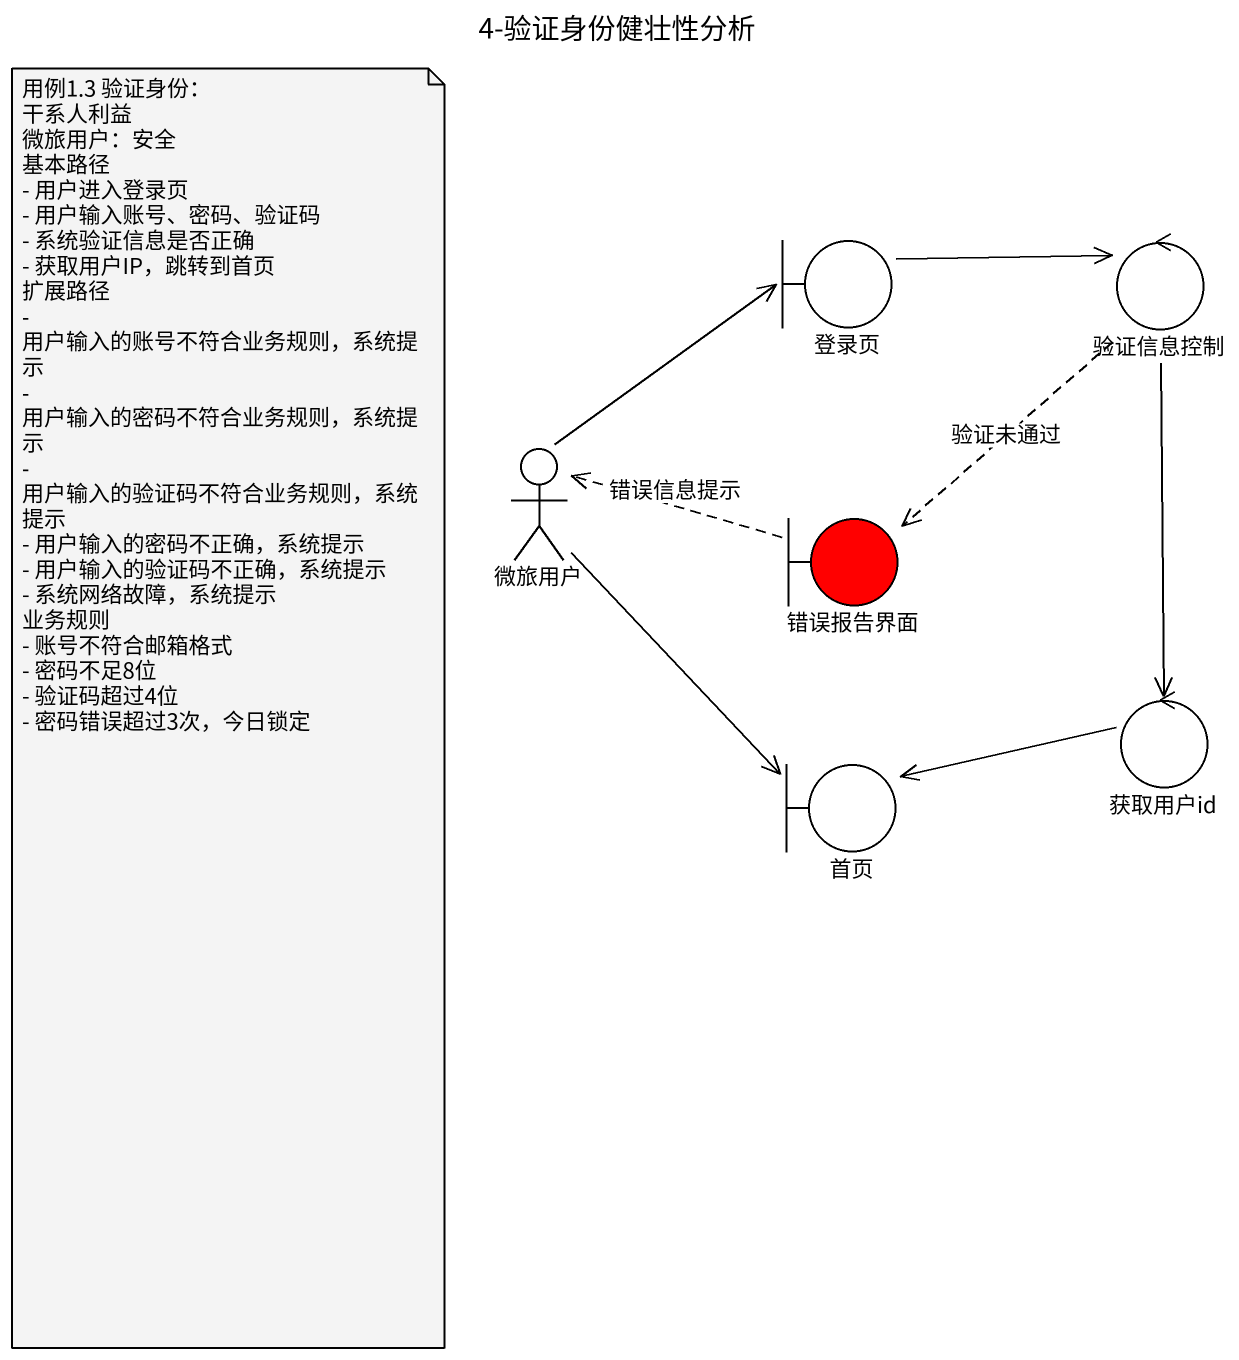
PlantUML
@startuml
title 4-验证身份健壮性分析
boundary 登录页
control 验证信息控制
actor 微旅用户
boundary 错误报告界面 #FF0000
control 获取用户id
boundary 首页
登录页 -right-> 验证信息控制
验证信息控制 ..> 错误报告界面 : 验证未通过
验证信息控制 --> 获取用户id
微旅用户 -up-> 登录页
微旅用户 --> 首页
错误报告界面 .left.> 微旅用户 : 错误信息提示
获取用户id -left-> 首页
note as N1
  用例1.3 验证身份：
  干系人利益
  微旅用户：安全
  基本路径
  - 用户进入登录页
  - 用户输入账号、密码、验证码
  - 系统验证信息是否正确
  - 获取用户IP，跳转到首页
  扩展路径
  - 用户输入的账号不符合业务规则，系统提示
  - 用户输入的密码不符合业务规则，系统提示
  - 用户输入的验证码不符合业务规则，系统提示
  - 用户输入的密码不正确，系统提示
  - 用户输入的验证码不正确，系统提示
  - 系统网络故障，系统提示
  业务规则
  - 账号不符合邮箱格式
  - 密码不足8位
  - 验证码超过4位
  - 密码错误超过3次，今日锁定
end note
@enduml
